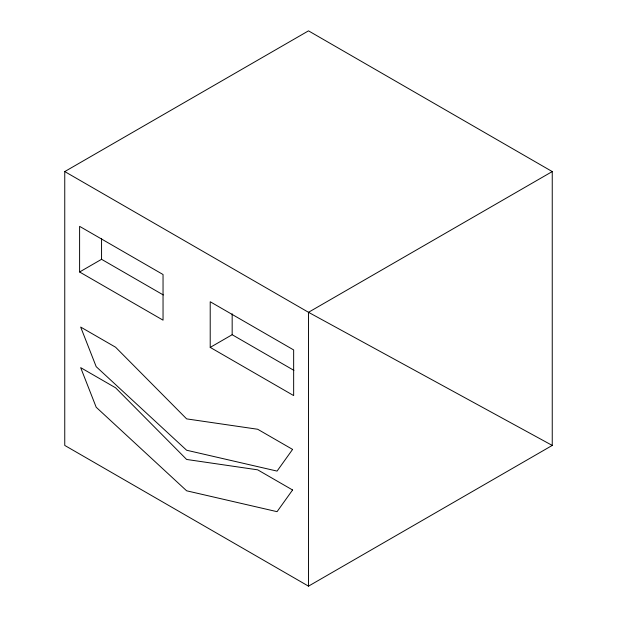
<?xml version="1.0" encoding="UTF-8"?>
<svg xmlns="http://www.w3.org/2000/svg" width="617" height="617" viewBox="0 0 617 617"><rect width="100%" height="100%" fill="white"/><g stroke="black" fill="none" stroke-linecap="round" stroke-linejoin="round"><path stroke-width="0.93" d="M64.754 171.572L308.5 30.85L552.246 171.572L552.246 445.428L308.5 586.15L64.754 445.428L64.754 171.572L308.5 312.302L552.246 445.428M79.601 271.989L163.042 320.161L163.042 274.519L79.601 226.346L79.601 271.989L101.558 259.31L163.304 294.957M210.212 347.394L293.653 395.574L293.653 349.932L210.212 301.752L210.212 347.394L232.169 334.715L293.916 370.37M552.246 171.572L308.5 312.302L308.5 586.15M232.169 313.798L232.169 334.715M101.558 238.386L101.558 259.31M292.581 449.407L277.064 471.095L186.627 450.233L96.19 366.668L80.673 327.064L115.58 347.217L186.627 418.881L257.675 429.255L292.581 449.407M292.581 489.983L277.064 511.67L186.627 490.8L96.19 407.243L80.673 367.639L115.58 387.792L186.627 459.457L257.675 469.83L292.581 489.983"/></g></svg>
